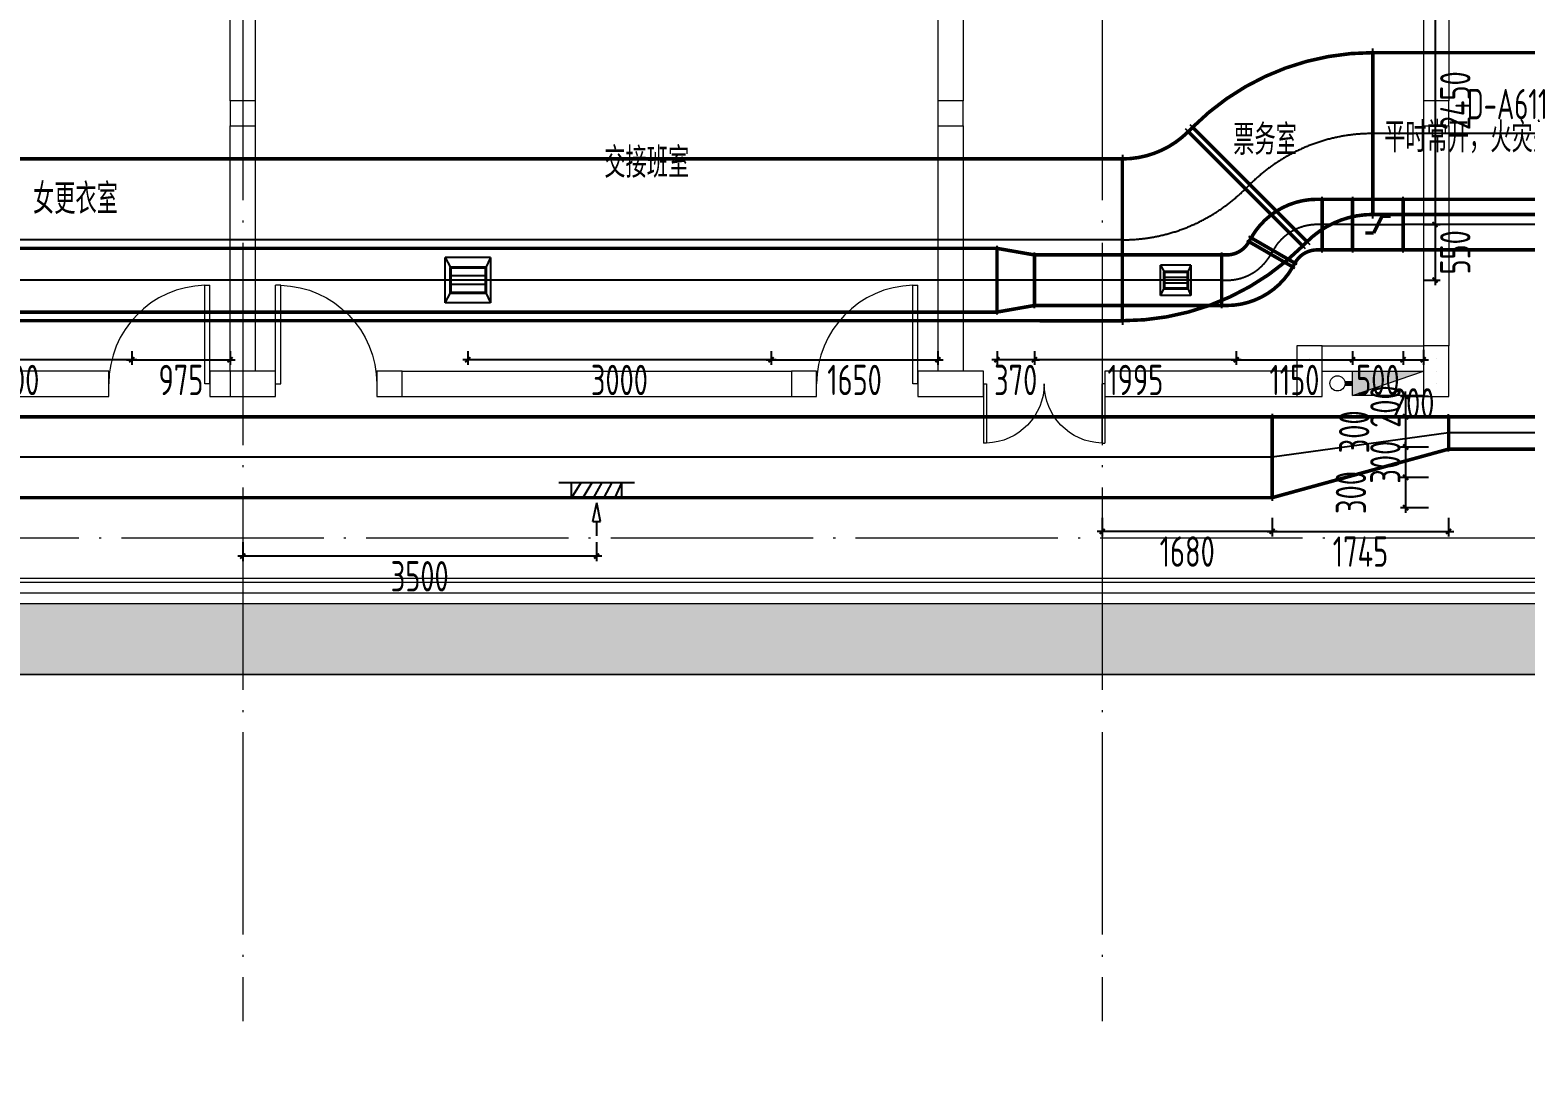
# Model space of a CAD drawing. Extents: x 4 to 13611208, y -605838 to 574722.
# Drawn here: x 13289792 to 13304578, y 179530 to 189884 of the extents above; entities that cross this region are included whole.
import ezdxf

# ---------------------------------------------------------------- set-up
doc = ezdxf.new("R2010")
doc.units = 0
doc.header["$LTSCALE"] = 1000
doc.header["$MEASUREMENT"] = 0
doc.linetypes.add('CENTER2', pattern=[28.575, 19.05, -3.175, 3.175, -3.175])
doc.linetypes.add('DOTE', pattern=[2.42, 2, -0.2, 0.02, -0.2])
for name, color, linetype in [('DUCT-D-S中心线', 5, 'CENTER2'), ('DUCT-D-S法兰', 2, 'Continuous'), ('DUCT-D-S管', 130, 'Continuous'), ('DUCT-D-S管端线', 2, 'Continuous'), ('DUCT-K-P中心线', 5, 'CENTER2'), ('DUCT-K-P法兰', 2, 'Continuous'), ('DUCT-K-P管', 191, 'Continuous'), ('DUCT-K-P管端线', 2, 'Continuous'), ('DUCT-K-P风口', 7, 'Continuous'), ('DUCT-K-S标注', 7, 'Continuous'), ('DUCT-X-P标注', 7, 'Continuous'), ('DUCT-X-P风口', 7, 'Continuous'), ('DUCT-X-S标注', 7, 'Continuous'), ('DUCT-X-YP中心线', 5, 'CENTER2'), ('DUCT-X-YP标注', 7, 'Continuous'), ('DUCT-X-YP法兰', 2, 'Continuous'), ('DUCT-X-YP管', 31, 'Continuous'), ('DUCT-X-YP管端线', 2, 'Continuous'), ('SXT-标注', 7, 'Continuous')]:
    doc.layers.add(name, color=color, linetype=linetype)
doc.layers.add('建筑底图', color=8, linetype='Continuous', lineweight=13)
doc.styles.add('67', font='gbenor.shx', dxfattribs={"width": 0.7, "bigfont": 'hztxt.shx'})
doc.styles.add('C', font='HZTXT_E', dxfattribs={"width": 0.7, "bigfont": 'HZTXT'})
doc.styles.add('du', font='gbenor.shx', dxfattribs={"width": 0.8, "bigfont": 'hztxt.shx'})
doc.dimstyles.new('67', dxfattribs={"dimscale": 100, "dimtxt": 3, "dimasz": 0.5, "dimexe": 0.5, "dimexo": 2, "dimgap": 0.5, "dimtad": 2, "dimdec": 0, "dimrnd": 5, "dimzin": 0, "dimdsep": 46, "dimtxsty": 'du', "dimblk": 'ARCHTICK', "dimcen": 0, "dimdle": 0.5, "dimclrd": 256, "dimclre": 256, "dimclrt": 256, "dimazin": 0, "dimtfac": 1, "dimtdec": 0, "dimtix": 1, "dimtmove": 2, "dimatfit": 3, "dimfxl": 100, "dimtolj": 1, "dimtzin": 0, "dimlwd": -1, "dimlwe": -1, "dimarcsym": 0})

# ---------------------------------------------------------------- blocks, each defined once
blk = doc.blocks.new('3#消火栓')
at = {"ltscale": 3.5}
blk.add_hatch(color=256, dxfattribs=at).paths.add_polyline_path([(-350, 240), (-350, 0), (350, 240)])
blk.add_line((-350, 0), (350, 240))
blk.add_lwpolyline([(-350, 240), (350, 240), (350, 0), (-350, 0)], close=True)
at = {"const_width": 50}
blk.add_lwpolyline([(-350, 120), (-425, 120)], dxfattribs=at)
blk.add_circle((-500, 120), 75)
blk = doc.blocks.new('$DorLib2D$00000001')
for p, q in [((0.45, 0.975), (0.5, 0.975)), ((0.45, 0), (0.45, 0.975)), ((0.5, 0), (0.5, 0.975)), ((0.5, 0), (0.45, 0))]:
    blk.add_line(p, q)
at = {"lineweight": 13}
blk.add_arc((0.475, 0), 0.975, 91.4693, 180, dxfattribs=at)
blk = doc.blocks.new('_FZH')
blk.add_lwpolyline([(-0.5, -0.5), (0.5, -0.5), (0.5, 0.5), (-0.5, 0.5)], close=True)
blk = doc.blocks.new('$DorLib2D$00000002')
for p, q in [((-0.5, 0), (-0.5, 0.4875)), ((-0.475, 0.4875), (-0.5, 0.4875)), ((-0.475, 0), (-0.475, 0.4875)), ((0.475, 0), (0.475, 0.4875)), ((0.475, 0.4875), (0.5, 0.4875)), ((0.5, 0), (0.5, 0.4875)), ((-0.5, 0), (-0.475, 0)), ((0.5, 0), (0.475, 0))]:
    blk.add_line(p, q)
at = {"lineweight": 13}
for centre, start, end in [((-0.4875, 0), 0, 88.53072), ((0.4875, 0), 91.46928, 180)]:
    blk.add_arc(centre, 0.4875, start, end, dxfattribs=at)
blk = doc.blocks.new('_ArchTick')
at = {"color": 0, "linetype": 'ByBlock', "const_width": 0.4}
blk.add_lwpolyline([(-0.5, -0.5), (0.5, 0.5)], dxfattribs=at)
blk = doc.blocks.new('*D423')
at = {"layer": 'DUCT-K-S标注', "transparency": 16777216}
for p, q in [((13303688, 190459), (13303688, 187910)), ((13303572, 190409), (13303738, 190409)), ((13303572, 187960), (13303738, 187960))]:
    blk.add_line(p, q, dxfattribs=at)
at = {"layer": 'DUCT-K-S标注', "transparency": 16777216, "xscale": 50, "yscale": 50, "zscale": 50}
for p, rotation in [((13303688, 190409), 90), ((13303688, 187960), 270)]:
    blk.add_blockref('_ArchTick', p, dxfattribs=dict(at, rotation=rotation))
at = {"layer": 'DUCT-K-S标注', "transparency": 16777216, "insert": (13303888, 189184), "char_height": 300, "attachment_point": 5, "rotation": 90, "style": 'du'}
blk.add_mtext('\\A1;2450', dxfattribs=at)
blk = doc.blocks.new('*D424')
at = {"layer": 'DUCT-K-S标注', "transparency": 16777216}
for p, q in [((13303572, 187960), (13303738, 187960)), ((13303688, 188010), (13303688, 187360)), ((13303572, 187410), (13303738, 187410))]:
    blk.add_line(p, q, dxfattribs=at)
at = {"layer": 'DUCT-K-S标注', "transparency": 16777216, "xscale": 50, "yscale": 50, "zscale": 50}
for p, rotation in [((13303688, 187960), 90), ((13303688, 187410), 270)]:
    blk.add_blockref('_ArchTick', p, dxfattribs=dict(at, rotation=rotation))
at = {"layer": 'DUCT-K-S标注', "transparency": 16777216, "insert": (13303888, 187685), "char_height": 300, "attachment_point": 5, "rotation": 90, "style": 'du'}
blk.add_mtext('\\A1;550', dxfattribs=at)
blk = doc.blocks.new('*D425')
at = {"layer": 'DUCT-K-S标注', "transparency": 16777216}
for p, q in [((13301672, 186623), (13302922, 186623)), ((13301722, 186707), (13301722, 186573)), ((13302872, 186707), (13302872, 186573))]:
    blk.add_line(p, q, dxfattribs=at)
at = {"layer": 'DUCT-K-S标注', "transparency": 16777216, "xscale": 50, "yscale": 50, "zscale": 50, "rotation": 180}
blk.add_blockref('_ArchTick', (13301722, 186623), dxfattribs=at)
at = {"layer": 'DUCT-K-S标注', "transparency": 16777216, "xscale": 50, "yscale": 50, "zscale": 50}
blk.add_blockref('_ArchTick', (13302872, 186623), dxfattribs=at)
at = {"layer": 'DUCT-K-S标注', "transparency": 16777216, "insert": (13302297, 186423), "char_height": 300, "attachment_point": 5, "style": 'du'}
blk.add_mtext('\\A1;1150', dxfattribs=at)
blk = doc.blocks.new('*D426')
at = {"layer": 'DUCT-K-S标注', "transparency": 16777216}
for p, q in [((13302822, 186623), (13303422, 186623)), ((13302872, 186707), (13302872, 186573)), ((13303372, 186707), (13303372, 186573))]:
    blk.add_line(p, q, dxfattribs=at)
at = {"layer": 'DUCT-K-S标注', "transparency": 16777216, "xscale": 50, "yscale": 50, "zscale": 50, "rotation": 180}
blk.add_blockref('_ArchTick', (13302872, 186623), dxfattribs=at)
at = {"layer": 'DUCT-K-S标注', "transparency": 16777216, "xscale": 50, "yscale": 50, "zscale": 50}
blk.add_blockref('_ArchTick', (13303372, 186623), dxfattribs=at)
at = {"layer": 'DUCT-K-S标注', "transparency": 16777216, "insert": (13303122, 186423), "char_height": 300, "attachment_point": 5, "style": 'du'}
blk.add_mtext('\\A1;500', dxfattribs=at)
blk = doc.blocks.new('*D427')
at = {"layer": 'DUCT-K-S标注', "transparency": 16777216}
for p, q in [((13303322, 186623), (13303622, 186623)), ((13303372, 186707), (13303372, 186573)), ((13303572, 186720), (13303572, 186573))]:
    blk.add_line(p, q, dxfattribs=at)
at = {"layer": 'DUCT-K-S标注', "transparency": 16777216, "xscale": 50, "yscale": 50, "zscale": 50, "rotation": 180}
blk.add_blockref('_ArchTick', (13303372, 186623), dxfattribs=at)
at = {"layer": 'DUCT-K-S标注', "transparency": 16777216, "xscale": 50, "yscale": 50, "zscale": 50}
blk.add_blockref('_ArchTick', (13303572, 186623), dxfattribs=at)
at = {"layer": 'DUCT-K-S标注', "transparency": 16777216, "insert": (13303472, 186192), "char_height": 300, "attachment_point": 5, "style": 'du'}
blk.add_mtext('\\A1;200', dxfattribs=at)
blk = doc.blocks.new('*D428')
at = {"layer": 'DUCT-K-S标注', "transparency": 16777216}
for p, q in [((13301772, 186623), (13299676, 186623)), ((13299726, 186707), (13299726, 186573)), ((13301722, 186707), (13301722, 186573))]:
    blk.add_line(p, q, dxfattribs=at)
at = {"layer": 'DUCT-K-S标注', "transparency": 16777216, "xscale": 50, "yscale": 50, "zscale": 50, "rotation": 180}
blk.add_blockref('_ArchTick', (13299726, 186623), dxfattribs=at)
at = {"layer": 'DUCT-K-S标注', "transparency": 16777216, "xscale": 50, "yscale": 50, "zscale": 50}
blk.add_blockref('_ArchTick', (13301722, 186623), dxfattribs=at)
at = {"layer": 'DUCT-K-S标注', "transparency": 16777216, "insert": (13300724, 186423), "char_height": 300, "attachment_point": 5, "style": 'du'}
blk.add_mtext('\\A1;1995', dxfattribs=at)
blk = doc.blocks.new('*D429')
at = {"layer": 'DUCT-K-S标注', "transparency": 16777216}
for p, q in [((13299356, 186623), (13299306, 186623)), ((13299356, 186707), (13299356, 186573)), ((13299726, 186623), (13299356, 186623)), ((13299726, 186707), (13299726, 186573)), ((13299726, 186623), (13299776, 186623))]:
    blk.add_line(p, q, dxfattribs=at)
at = {"layer": 'DUCT-K-S标注', "transparency": 16777216, "xscale": 50, "yscale": 50, "zscale": 50}
blk.add_blockref('_ArchTick', (13299356, 186623), dxfattribs=at)
at = {"layer": 'DUCT-K-S标注', "transparency": 16777216, "xscale": 50, "yscale": 50, "zscale": 50, "rotation": 180}
blk.add_blockref('_ArchTick', (13299726, 186623), dxfattribs=at)
at = {"layer": 'DUCT-K-S标注', "transparency": 16777216, "insert": (13299541, 186423), "char_height": 300, "attachment_point": 5, "style": 'du'}
blk.add_mtext('\\A1;370', dxfattribs=at)
blk = doc.blocks.new('*D430')
at = {"layer": 'DUCT-K-S标注', "transparency": 16777216}
for p, q in [((13297072, 186623), (13298822, 186623)), ((13297122, 186707), (13297122, 186573)), ((13298772, 186707), (13298772, 186573))]:
    blk.add_line(p, q, dxfattribs=at)
at = {"layer": 'DUCT-K-S标注', "transparency": 16777216, "xscale": 50, "yscale": 50, "zscale": 50, "rotation": 180}
blk.add_blockref('_ArchTick', (13297122, 186623), dxfattribs=at)
at = {"layer": 'DUCT-K-S标注', "transparency": 16777216, "xscale": 50, "yscale": 50, "zscale": 50}
blk.add_blockref('_ArchTick', (13298772, 186623), dxfattribs=at)
at = {"layer": 'DUCT-K-S标注', "transparency": 16777216, "insert": (13297947, 186423), "char_height": 300, "attachment_point": 5, "style": 'du'}
blk.add_mtext('\\A1;1650', dxfattribs=at)
blk = doc.blocks.new('*D431')
at = {"layer": 'DUCT-K-S标注', "transparency": 16777216}
for p, q in [((13290749, 186623), (13291822, 186623)), ((13290799, 186707), (13290799, 186573)), ((13291772, 186707), (13291772, 186573))]:
    blk.add_line(p, q, dxfattribs=at)
at = {"layer": 'DUCT-K-S标注', "transparency": 16777216, "xscale": 50, "yscale": 50, "zscale": 50, "rotation": 180}
blk.add_blockref('_ArchTick', (13290799, 186623), dxfattribs=at)
at = {"layer": 'DUCT-K-S标注', "transparency": 16777216, "xscale": 50, "yscale": 50, "zscale": 50}
blk.add_blockref('_ArchTick', (13291772, 186623), dxfattribs=at)
at = {"layer": 'DUCT-K-S标注', "transparency": 16777216, "insert": (13291286, 186423), "char_height": 300, "attachment_point": 5, "style": 'du'}
blk.add_mtext('\\A1;975', dxfattribs=at)
blk = doc.blocks.new('*D437')
at = {"layer": 'DUCT-K-S标注', "transparency": 16777216}
for p, q in [((13290849, 186623), (13288349, 186623)), ((13288399, 186707), (13288399, 186573)), ((13290799, 186707), (13290799, 186573))]:
    blk.add_line(p, q, dxfattribs=at)
at = {"layer": 'DUCT-K-S标注', "transparency": 16777216, "xscale": 50, "yscale": 50, "zscale": 50, "rotation": 180}
blk.add_blockref('_ArchTick', (13288399, 186623), dxfattribs=at)
at = {"layer": 'DUCT-K-S标注', "transparency": 16777216, "xscale": 50, "yscale": 50, "zscale": 50}
blk.add_blockref('_ArchTick', (13290799, 186623), dxfattribs=at)
at = {"layer": 'DUCT-K-S标注', "transparency": 16777216, "insert": (13289599, 186423), "char_height": 300, "attachment_point": 5, "style": 'du'}
blk.add_mtext('\\A1;2400', dxfattribs=at)
blk = doc.blocks.new('*D438')
at = {"layer": 'DUCT-K-S标注', "transparency": 16777216}
for p, q in [((13297172, 186623), (13294072, 186623)), ((13294122, 186707), (13294122, 186573)), ((13297122, 186707), (13297122, 186573))]:
    blk.add_line(p, q, dxfattribs=at)
at = {"layer": 'DUCT-K-S标注', "transparency": 16777216, "xscale": 50, "yscale": 50, "zscale": 50, "rotation": 180}
blk.add_blockref('_ArchTick', (13294122, 186623), dxfattribs=at)
at = {"layer": 'DUCT-K-S标注', "transparency": 16777216, "xscale": 50, "yscale": 50, "zscale": 50}
blk.add_blockref('_ArchTick', (13297122, 186623), dxfattribs=at)
at = {"layer": 'DUCT-K-S标注', "transparency": 16777216, "insert": (13295622, 186423), "char_height": 300, "attachment_point": 5, "style": 'du'}
blk.add_mtext('\\A1;3000', dxfattribs=at)
blk = doc.blocks.new('*D813')
at = {"layer": 'DUCT-X-YP标注', "transparency": 16777216}
for p, q in [((13295447, 184682), (13291847, 184682)), ((13291897, 184818), (13291897, 184632)), ((13295397, 184818), (13295397, 184632))]:
    blk.add_line(p, q, dxfattribs=at)
at = {"layer": 'DUCT-X-YP标注', "transparency": 16777216, "xscale": 50, "yscale": 50, "zscale": 50, "rotation": 180}
blk.add_blockref('_ArchTick', (13291897, 184682), dxfattribs=at)
at = {"layer": 'DUCT-X-YP标注', "transparency": 16777216, "xscale": 50, "yscale": 50, "zscale": 50}
blk.add_blockref('_ArchTick', (13295397, 184682), dxfattribs=at)
at = {"layer": 'DUCT-X-YP标注', "transparency": 16777216, "insert": (13293647, 184482), "char_height": 300, "attachment_point": 5, "style": 'du'}
blk.add_mtext('\\A1;3500', dxfattribs=at)
blk = doc.blocks.new('*D868')
at = {"layer": 'DUCT-X-YP标注', "transparency": 16777216}
for p, q in [((13300397, 185060), (13300397, 184876)), ((13302077, 185060), (13302077, 184876)), ((13302127, 184926), (13300347, 184926))]:
    blk.add_line(p, q, dxfattribs=at)
at = {"layer": 'DUCT-X-YP标注', "transparency": 16777216, "xscale": 50, "yscale": 50, "zscale": 50, "rotation": 180}
blk.add_blockref('_ArchTick', (13300397, 184926), dxfattribs=at)
at = {"layer": 'DUCT-X-YP标注', "transparency": 16777216, "xscale": 50, "yscale": 50, "zscale": 50}
blk.add_blockref('_ArchTick', (13302077, 184926), dxfattribs=at)
at = {"layer": 'DUCT-X-YP标注', "transparency": 16777216, "insert": (13301237, 184726), "char_height": 300, "attachment_point": 5, "style": 'du'}
blk.add_mtext('\\A1;1680', dxfattribs=at)
blk = doc.blocks.new('*D869')
at = {"layer": 'DUCT-X-YP标注', "transparency": 16777216}
for p, q in [((13302077, 185060), (13302077, 184876)), ((13303822, 185060), (13303822, 184876)), ((13302027, 184926), (13303872, 184926))]:
    blk.add_line(p, q, dxfattribs=at)
at = {"layer": 'DUCT-X-YP标注', "transparency": 16777216, "xscale": 50, "yscale": 50, "zscale": 50, "rotation": 180}
blk.add_blockref('_ArchTick', (13302077, 184926), dxfattribs=at)
at = {"layer": 'DUCT-X-YP标注', "transparency": 16777216, "xscale": 50, "yscale": 50, "zscale": 50}
blk.add_blockref('_ArchTick', (13303822, 184926), dxfattribs=at)
at = {"layer": 'DUCT-X-YP标注', "transparency": 16777216, "insert": (13302950, 184726), "char_height": 300, "attachment_point": 5, "style": 'du'}
blk.add_mtext('\\A1;1745', dxfattribs=at)
blk = doc.blocks.new('*D1907')
at = {"layer": 'SXT-标注', "transparency": 16777216}
for p, q in [((13303397, 186260), (13303397, 186310)), ((13303622, 186260), (13303347, 186260)), ((13303397, 186260), (13303397, 186060)), ((13303622, 186060), (13303347, 186060)), ((13303397, 186060), (13303397, 186010))]:
    blk.add_line(p, q, dxfattribs=at)
at = {"layer": 'SXT-标注', "transparency": 16777216, "xscale": 50, "yscale": 50, "zscale": 50}
for p, rotation in [((13303397, 186260), 270), ((13303397, 186060), 90)]:
    blk.add_blockref('_ArchTick', p, dxfattribs=dict(at, rotation=rotation))
at = {"layer": 'SXT-标注', "transparency": 16777216, "insert": (13303197, 186160), "char_height": 300, "attachment_point": 5, "rotation": 90, "style": 'du'}
blk.add_mtext('\\A1;200', dxfattribs=at)
blk = doc.blocks.new('*D1908')
at = {"layer": 'SXT-标注', "transparency": 16777216}
for p, q in [((13303622, 186060), (13303347, 186060)), ((13303397, 186110), (13303397, 185710)), ((13303622, 185760), (13303347, 185760))]:
    blk.add_line(p, q, dxfattribs=at)
at = {"layer": 'SXT-标注', "transparency": 16777216, "xscale": 50, "yscale": 50, "zscale": 50}
for p, rotation in [((13303397, 186060), 90), ((13303397, 185760), 270)]:
    blk.add_blockref('_ArchTick', p, dxfattribs=dict(at, rotation=rotation))
at = {"layer": 'SXT-标注', "transparency": 16777216, "insert": (13302888, 185910), "char_height": 300, "attachment_point": 5, "rotation": 90, "style": 'du'}
blk.add_mtext('\\A1;300', dxfattribs=at)
blk = doc.blocks.new('*D1909')
at = {"layer": 'SXT-标注', "transparency": 16777216}
for p, q in [((13303622, 185760), (13303347, 185760)), ((13303397, 185760), (13303397, 185810)), ((13303397, 185760), (13303397, 185460)), ((13303622, 185460), (13303347, 185460)), ((13303397, 185460), (13303397, 185410))]:
    blk.add_line(p, q, dxfattribs=at)
at = {"layer": 'SXT-标注', "transparency": 16777216, "xscale": 50, "yscale": 50, "zscale": 50}
for p, rotation in [((13303397, 185760), 270), ((13303397, 185460), 90)]:
    blk.add_blockref('_ArchTick', p, dxfattribs=dict(at, rotation=rotation))
at = {"layer": 'SXT-标注', "transparency": 16777216, "insert": (13303197, 185610), "char_height": 300, "attachment_point": 5, "rotation": 90, "style": 'du'}
blk.add_mtext('\\A1;300', dxfattribs=at)
blk = doc.blocks.new('*D1910')
at = {"layer": 'SXT-标注', "transparency": 16777216}
for p, q in [((13303622, 185460), (13303347, 185460)), ((13303397, 185510), (13303397, 185110)), ((13303622, 185160), (13303347, 185160))]:
    blk.add_line(p, q, dxfattribs=at)
at = {"layer": 'SXT-标注', "transparency": 16777216, "xscale": 50, "yscale": 50, "zscale": 50}
for p, rotation in [((13303397, 185460), 90), ((13303397, 185160), 270)]:
    blk.add_blockref('_ArchTick', p, dxfattribs=dict(at, rotation=rotation))
at = {"layer": 'SXT-标注', "transparency": 16777216, "insert": (13302856, 185310), "char_height": 300, "attachment_point": 5, "rotation": 90, "style": 'du'}
blk.add_mtext('\\A1;300', dxfattribs=at)
blk = doc.blocks.new('$风口$00000108')
for p, q in [((-250, 135), (-190, 75)), ((-250, -135), (-250, 135)), ((250, 135), (200, 75)), ((250, 135), (250, -135)), ((200, 25), (-190, 25)), ((-250, -135), (-190, -75)), ((200, -25), (-190, -25)), ((200, -75), (250, -135)), ((250, -135), (-250, -135))]:
    blk.add_line(p, q)
at = {"linetype": 'Continuous'}
blk.add_line((250, 135), (-250, 135), dxfattribs=at)
at = {"lineweight": 40}
for p, q in [((-190, 75), (200, 75)), ((-190, -75), (-190, 75)), ((200, 75), (200, -75)), ((-190, -75), (200, -75))]:
    blk.add_line(p, q, dxfattribs=at)
blk = doc.blocks.new('$风口$00000152')
for p, q in [((150, 300), (150, -300)), ((0, 200), (150, 200)), ((0, 200), (0, -200)), ((0, 197), (150, 123)), ((-235, 31), (-235, -31)), ((-235, 31), (-50, 0)), ((0, 106), (150, 37)), ((0, 24), (150, -43)), ((-378, 0), (-235, 0)), ((-235, -31), (-50, 0)), ((0, -59), (150, -123)), ((0, -145), (145, -200)), ((0, -200), (150, -200))]:
    blk.add_line(p, q)

msp = doc.modelspace()

# ---------------------------------------------------------------- hatches: boundary and pattern name
at = {"layer": '建筑底图'}
h = msp.add_hatch(dxfattribs=at)
h.set_pattern_fill('钢筋混凝土', color=8, scale=100, style=0)
h.set_pattern_definition([(45, (793255.26, 8e-09), (-176.7766953, 176.7766953), []), (50, (793255.26, 8e-09), (717.260183, -62.752135), [75, -825]), (355, (793255.26, 8e-09), (-138.751334, 752.192134), [60, -660]), (100.4514, (793315, -5.2), (578.50938, 689.439542), [63.74019, -701.14211]), (46.1842, (793255.26, 200), (1067.24105, -165.519014), [112.5, -1237.5]), (96.6356, (793344.2, 186.2), (934.662706, 974.11787), [95.61029, -1051.713]), (351.1842, (793255.3, 200), (934.66195, 974.1186), [90, -990]), (21, (793355.26, 150), (596.907052, -402.61889), [75, -825]), (326, (793355.26, 150), (243.31533, 725.150045), [60, -660]), (71.4514, (793405, 116.45), (840.22263, 322.530497), [63.74019, -701.14211]), (37.5, (793255.26, 8e-09), (12.1598553, 332.893854), [0, -652, 0, -670, 0, -662.5]), (7.5, (793255.26, 8e-09), (263.069537, 394.411712), [0, -382, 0, -637, 0, -252.5]), (327.5, (793032.26, 8e-09), (533.822436, -22.554872), [0, -250, 0, -780, 0, -1035]), (317.5, (792932.26, 8e-09), (583.18617, 100.104982), [0, -325, 0, -518, 0, -735])])
h.paths.add_polyline_path([(13311597.4, 183509.5), (13311597.4, 184859.5), (13310897.4, 184859.5), (13310897.4, 184209.5), (13274397.4, 184209.5), (13274397.4, 183509.5)])

# ---------------------------------------------------------------- linework, layer by layer
at = {"layer": 'DUCT-D-S中心线'}
for p, q in [((13303072.1, 188859.6), (13303072, 188859.6)), ((13305872.2, 188859.6), (13303072.3, 188859.6)), ((13301812.4, 188312.7), (13301812.5, 188312.8)), ((13301855.2, 188355.5), (13301812.7, 188312.9)), ((13301855.4, 188355.7), (13301855.3, 188355.6)), ((13300595.6, 187808.8), (13260422.6, 187809.9)), ((13300595.8, 187808.8), (13300595.9, 187808.8))]:
    msp.add_line(p, q, dxfattribs=at)
for centre, start, end in [((13303072, 187139.1), 90.00025, 135.00025), ((13300595.9, 189529.3), 270.00025, 315.00025)]:
    msp.add_arc(centre, 1720.5, start, end, dxfattribs=at)
at = {"layer": 'DUCT-D-S法兰'}
for p, q in [((13303072.2, 188019.6), (13303072.2, 189699.6)), ((13302406.6, 187718.9), (13301218.6, 188906.8)), ((13301261.3, 188949.5), (13302449.2, 187761.6)), ((13300595.7, 188648.8), (13300595.7, 186968.8))]:
    msp.add_line(p, q, dxfattribs=at)
at = {"layer": 'DUCT-D-S法兰', "color": 18, "true_color": 0x000000}
for p in [(13303072.1, 188859.6, 4300), (13303072.3, 188859.6, 4300), (13301812.5, 188312.8, 4300), (13301812.7, 188312.9, 4300), (13301855.2, 188355.5, 4300), (13301855.3, 188355.6, 4300), (13300595.6, 187808.8, 4300), (13300595.8, 187808.8, 4300)]:
    msp.add_point(p, dxfattribs=at)
at = {"layer": 'DUCT-D-S管', "const_width": 35}
for points in [[(13303072, 189659.6, 0.1989124), (13301289.7, 188921.4)], [(13300595.9, 188608.8, 0.1989124), (13301246.8, 188878.4)], [(13303072, 188059.6, 0.1989124), (13302421.1, 187790)], [(13300595.9, 187008.8, 0.1989124), (13302378.1, 187747)]]:
    msp.add_lwpolyline(points, format="xyb", dxfattribs=at)
for points in [[(13303072.1, 189659.6), (13303072, 189659.6)], [(13305872.2, 189659.6), (13303072.3, 189659.6)], [(13303072.3, 189659.6), (13303072.3, 188059.6)], [(13301246.8, 188878.5), (13301246.8, 188878.4)], [(13301289.5, 188921.1), (13301247, 188878.6)], [(13301247, 188878.6), (13302378.3, 187747.2)], [(13302420.9, 187789.8), (13301289.5, 188921.1)], [(13301289.7, 188921.4), (13301289.7, 188921.3)], [(13300595.6, 188608.8), (13260422.6, 188609.9)], [(13300595.6, 187008.8), (13300595.6, 188608.8)], [(13300595.9, 188608.8), (13300595.8, 188608.8)], [(13303072, 188059.6), (13303072.1, 188059.6)], [(13303072.3, 188059.6), (13305872.2, 188059.6)], [(13302378.3, 187747.2), (13302420.9, 187789.8)], [(13302421, 187789.9), (13302421.1, 187790)], [(13302378.1, 187747), (13302378.2, 187747.1)], [(13260422.5, 187009.9), (13300595.6, 187008.8)], [(13300595.8, 187008.8), (13300595.9, 187008.8)]]:
    msp.add_lwpolyline(points, dxfattribs=at)
at = {"layer": 'DUCT-D-S管', "color": 18, "true_color": 0x000000}
for p in [(13303072.1, 188859.6, 4300), (13301812.5, 188312.8, 4300), (13301855.3, 188355.6, 4300), (13300595.8, 187808.8, 4300)]:
    msp.add_point(p, dxfattribs=at)
at = {"layer": 'DUCT-D-S管端线'}
for p, q in [((13303072.1, 189659.6), (13303072.1, 188059.6)), ((13302378.2, 187747.1), (13301246.8, 188878.5)), ((13301289.7, 188921.3), (13302421, 187789.9)), ((13300595.8, 187008.8), (13300595.8, 188608.8))]:
    msp.add_line(p, q, dxfattribs=at)
at = {"layer": 'DUCT-K-P中心线'}
for p, q in [((13302572.2, 187959.5), (13302522.2, 187959.5)), ((13302872, 187959.5), (13302572.4, 187959.5)), ((13302872.2, 187959.5), (13303372.2, 187959.5)), ((13315672.5, 187959.5), (13303372.4, 187959.5)), ((13302060.3, 187659.5), (13302085.3, 187702.8)), ((13302064.1, 187666), (13302085.4, 187703)), ((13302089.2, 187709.5), (13302064.2, 187666.2)), ((13299355.7, 187409.5), (13280222.6, 187409.5)), ((13299725.9, 187409.5), (13299355.9, 187409.5)), ((13301577.1, 187409.5), (13299726.1, 187409.5)), ((13301577.3, 187409.5), (13301627.3, 187409.5))]:
    msp.add_line(p, q, dxfattribs=at)
for centre, start, end in [((13302522.2, 187459.5), 90, 150), ((13301627.3, 187909.5), 270, 330)]:
    msp.add_arc(centre, 500, start, end, dxfattribs=at)
at = {"layer": 'DUCT-K-P法兰'}
for p, q in [((13302572.3, 187684.5), (13302572.3, 188234.5)), ((13302872.1, 188234.5), (13302872.1, 187684.5)), ((13303372.3, 187684.5), (13303372.3, 188234.5)), ((13301825.9, 187803.6), (13302302.3, 187528.6)), ((13302323.5, 187565.4), (13301847.2, 187840.4)), ((13299355.8, 187749.5), (13299355.8, 187069.5)), ((13299726, 187134.5), (13299726, 187684.5)), ((13301577.2, 187684.5), (13301577.2, 187134.5))]:
    msp.add_line(p, q, dxfattribs=at)
at = {"layer": 'DUCT-K-P法兰', "color": 18, "true_color": 0x000000}
for p in [(13302572.2, 187959.5, 3360), (13302572.4, 187959.5, 3360), (13302872, 187959.5, 3360), (13302872.2, 187959.5, 3360), (13303372.2, 187959.5, 3460), (13303372.4, 187959.5, 3460), (13302064.1, 187666, 3360), (13302064.2, 187666.2, 3360), (13302085.3, 187702.8, 3360), (13302085.4, 187703, 3360), (13299355.7, 187409.5, 3450), (13299355.9, 187409.5, 3450), (13299725.9, 187409.5, 3360), (13299726.1, 187409.5, 3360), (13301577.1, 187409.5, 3360), (13301577.3, 187409.5, 3360)]:
    msp.add_point(p, dxfattribs=at)
at = {"layer": 'DUCT-K-P管', "const_width": 35}
for points in [[(13302522.2, 188209.5, 0.2679492), (13301872.6, 187834.5)], [(13301627.3, 187659.5, 0.2679492), (13301843.8, 187784.5)], [(13302522.2, 187709.5, 0.2679492), (13302305.7, 187584.5)], [(13301627.3, 187159.5, 0.2679492), (13302276.8, 187534.5)]]:
    msp.add_lwpolyline(points, format="xyb", dxfattribs=at)
for points in [[(13302572.2, 188209.5), (13302522.2, 188209.5)], [(13302872, 188209.5), (13302572.4, 188209.5)], [(13302572.4, 188209.5), (13302572.4, 187709.5)], [(13302872, 187709.5), (13302872, 188209.5)], [(13302872.2, 188209.5), (13303372.2, 188209.5)], [(13315672.5, 188209.5), (13303372.4, 188209.5)], [(13303372.4, 188209.5), (13303372.4, 187709.5)], [(13303080.5, 187876.2), (13303163.8, 188042.8)], [(13303163.8, 188042.8), (13303247.2, 188042.8)], [(13303247.2, 188042.8), (13303205.5, 188048.3)], [(13301868.8, 187827.8), (13301843.8, 187784.5)], [(13301868.9, 187828), (13301847.5, 187791)], [(13301847.5, 187791), (13302280.6, 187541)], [(13301872.6, 187834.5), (13301847.6, 187791.2)], [(13302301.9, 187578), (13301868.9, 187828)], [(13302997.2, 187876.2), (13303080.5, 187876.2)], [(13299355.7, 187724.5), (13280222.6, 187724.5)], [(13299355.7, 187094.5), (13299355.7, 187724.5)], [(13299725.9, 187659.5), (13299355.9, 187724.5)], [(13301577.1, 187659.5), (13299726.1, 187659.5)], [(13299726.1, 187659.5), (13299726.1, 187159.5)], [(13301577.1, 187159.5), (13301577.1, 187659.5)], [(13301627.3, 187659.5), (13301577.3, 187659.5)], [(13302522.2, 187709.5), (13302572.2, 187709.5)], [(13302572.4, 187709.5), (13302872, 187709.5)], [(13303372.2, 187709.5), (13302872.2, 187709.5)], [(13303372.4, 187709.5), (13315672.5, 187709.5)], [(13302276.8, 187534.5), (13302301.8, 187577.8)], [(13302280.6, 187541), (13302301.9, 187578)], [(13302280.7, 187541.2), (13302305.7, 187584.5)], [(13280222.6, 187094.5), (13299355.7, 187094.5)], [(13299725.9, 187159.5), (13299355.9, 187094.5)], [(13299726.1, 187159.5), (13301577.1, 187159.5)], [(13301577.3, 187159.5), (13301627.3, 187159.5)]]:
    msp.add_lwpolyline(points, dxfattribs=at)
at = {"layer": 'DUCT-K-P管', "color": 18, "true_color": 0x000000}
for p in [(13302572.2, 187959.5, 3360), (13302872.2, 187959.5, 3360), (13303372.2, 187959.5, 3460), (13302064.2, 187666.2, 3360), (13302085.3, 187702.8, 3360), (13299355.9, 187409.5, 3450), (13299725.9, 187409.5, 3360), (13301577.3, 187409.5, 3360)]:
    msp.add_point(p, dxfattribs=at)
at = {"layer": 'DUCT-K-P管端线'}
for p, q in [((13302572.2, 188209.5), (13302572.2, 187709.5)), ((13302872.2, 187709.5), (13302872.2, 188209.5)), ((13303372.2, 188209.5), (13303372.2, 187709.5)), ((13301847.6, 187791.2), (13302280.7, 187541.2)), ((13302301.8, 187577.8), (13301868.8, 187827.8)), ((13299355.9, 187724.5), (13299355.9, 187094.5)), ((13299725.9, 187159.5), (13299725.9, 187659.5)), ((13301577.3, 187159.5), (13301577.3, 187659.5))]:
    msp.add_line(p, q, dxfattribs=at)
at = {"layer": 'DUCT-X-YP中心线'}
for p, q in [((13303822.2, 185899.5), (13302077.2, 185659.5)), ((13304892.2, 185899.5), (13303822.4, 185899.5)), ((13302077, 185659.5), (13288132, 185659.5))]:
    msp.add_line(p, q, dxfattribs=at)
at = {"layer": 'DUCT-X-YP法兰'}
for p, q in [((13302077.1, 186089.5), (13302077.1, 185229.5)), ((13303822.3, 185714.5), (13303822.3, 186084.5))]:
    msp.add_line(p, q, dxfattribs=at)
at = {"layer": 'DUCT-X-YP法兰', "color": 18, "true_color": 0x000000}
for p in [(13303822.2, 185899.5, 4400), (13303822.4, 185899.5, 4400), (13302077, 185659.5, 4500), (13302077.2, 185659.5, 4500)]:
    msp.add_point(p, dxfattribs=at)
at = {"layer": 'DUCT-X-YP管', "const_width": 35}
for points in [[(13302077, 186059.5), (13288132, 186059.5)], [(13302077, 185259.5), (13302077, 186059.5)], [(13303822.2, 186059.5), (13302077.2, 186059.5)], [(13304892.2, 186059.5), (13303822.4, 186059.5)], [(13303822.4, 186059.5), (13303822.4, 185739.5)], [(13303822.2, 185739.5), (13302077.2, 185259.5)], [(13303822.4, 185739.5), (13304892.2, 185739.5)], [(13288132, 185259.5), (13302077, 185259.5)]]:
    msp.add_lwpolyline(points, dxfattribs=at)
at = {"layer": 'DUCT-X-YP管', "color": 18, "true_color": 0x000000}
for p in [(13303822.2, 185899.5, 4400), (13302077.2, 185659.5, 4500)]:
    msp.add_point(p, dxfattribs=at)
at = {"layer": 'DUCT-X-YP管端线'}
for p, q in [((13302077.2, 186059.5), (13302077.2, 185259.5)), ((13303822.2, 185739.5), (13303822.2, 186059.5))]:
    msp.add_line(p, q, dxfattribs=at)
at = {"layer": '建筑底图', "color": 8, "linetype": 'DOTE'}
for p, q in [((13291897.4, 209559.5), (13291897.4, 180083)), ((13300397.4, 209559.5), (13300397.4, 180083)), ((13474197.4, 184859.5), (13119297.4, 184859.5))]:
    msp.add_line(p, q, dxfattribs=at)
at = {"layer": '建筑底图', "color": 8}
for p, q in [((13291772.4, 189184.5), (13291772.4, 191259.5)), ((13292022.4, 189184.5), (13292022.4, 191259.5)), ((13298772.4, 191259.5), (13298772.4, 189184.5)), ((13299022.4, 191259.5), (13299022.4, 189184.5)), ((13303572.4, 191259.5), (13303572.4, 189184.5)), ((13303822.4, 191259.5), (13303822.4, 189184.5)), ((13305622.4, 184459.5), (13274397.4, 184459.5)), ((13310897.4, 184209.5), (13206897.4, 184209.5)), ((13311597.4, 183509.5), (13207597.4, 183509.5))]:
    msp.add_line(p, q, dxfattribs=at)
at = {"layer": '建筑底图'}
for p, q in [((13291772.4, 186509.5), (13291772.4, 188934.5)), ((13292022.4, 186509.5), (13292022.4, 188934.5)), ((13298772.4, 188934.5), (13298772.4, 186509.5)), ((13299022.4, 188934.5), (13299022.4, 186509.5)), ((13303572.4, 188934.5), (13303572.4, 186759.5)), ((13303822.4, 188934.5), (13303822.4, 186759.5)), ((13302572.4, 186759.5), (13303572.4, 186759.5)), ((13302447.4, 186634.5), (13302447.4, 186634.5)), ((13303697.4, 186634.5), (13303697.4, 186634.5)), ((13290572.4, 186509.5), (13287496.9, 186509.5)), ((13290572.4, 186259.5), (13290572.4, 186509.5)), ((13291772.4, 186509.5), (13291572.4, 186509.5)), ((13291572.4, 186509.5), (13291572.4, 186259.5)), ((13293472.4, 186509.5), (13297322.4, 186509.5)), ((13302322.4, 186509.5), (13300422.4, 186509.5)), ((13300422.4, 186509.5), (13300422.4, 186259.5)), ((13302447.4, 186509.5), (13302447.4, 186509.5)), ((13302572.4, 186509.5), (13303572.4, 186509.5)), ((13303697.4, 186509.5), (13303697.4, 186509.5)), ((13302447.4, 186384.5), (13302447.4, 186384.5)), ((13303697.4, 186384.5), (13303697.4, 186384.5)), ((13287496.9, 186259.5), (13290572.4, 186259.5)), ((13291572.4, 186259.5), (13291772.4, 186259.5)), ((13293472.4, 186259.5), (13297322.4, 186259.5)), ((13300422.4, 186259.5), (13302322.4, 186259.5)), ((13305372.4, 184419.5), (13283947.4, 184419.5)), ((13284047.4, 184319.5), (13305472.4, 184319.5))]:
    msp.add_line(p, q, dxfattribs=at)
at = {"layer": '建筑底图', "color": 8}
msp.add_lwpolyline([(13168947.4, 181959.5), (13207597.4, 181959.5), (13207597.4, 183509.5), (13311597.4, 183509.5), (13311597.4, 184159.5), (13438197.4, 184159.5), (13438197.4, 183959.5), (13443697.4, 183959.5), (13443697.4, 171509.5), (13434297, 171509.5), (13434297, 165209.5), (13477297.4, 165209.5)], dxfattribs=at)

# ---------------------------------------------------------------- block references
at = {"layer": 'DUCT-K-P风口'}
for p, xscale, yscale in [((13294122.4, 187409.5, 3500), 0.9, 1.666666666666667), ((13301122.4, 187409.5, 3500), 0.6, 1.111111111111111)]:
    msp.add_blockref('$风口$00000108', p, dxfattribs=dict(at, xscale=xscale, yscale=yscale))
at = {"layer": 'DUCT-X-P风口', "yscale": 1.25, "rotation": 89.99999999999999}
msp.add_blockref('$风口$00000152', (13295397.4, 185259.5, 3500), dxfattribs=at)
at = {"layer": '建筑底图'}
for p, xscale, yscale, zscale in [((13291897.4, 189059.5), 250, 250, 250), ((13298897.4, 189059.5), 250, 250, 250), ((13303697.4, 189059.5), 250, 250, 250), ((13302447.4, 186509.5), 250.0000001303852, 499.9999991576769, 499.9999991576769), ((13303697.4, 186509.5), 250.0000000633299, 499.9999988786876, 499.9999988786876), ((13291997.4, 186384.5), 450.0000030882657, 250.0000000724685, 250.0000000724685), ((13293347.4, 186384.5), 250, 250, 250), ((13297447.4, 186384.5), 250, 250, 250)]:
    msp.add_blockref('_FZH', p, dxfattribs=dict(at, xscale=xscale, yscale=yscale, zscale=zscale))
for name, p, xscale, yscale, zscale, rotation in [('$DorLib2D$00000001', (13291072.4, 186384.5), 1000, 1000, 1000, 1.721618078622425e-06), ('$DorLib2D$00000001', (13292722.4, 186384.5), -1000, 1000, -1000, 5.971194426510993e-07), ('$DorLib2D$00000001', (13298072.4, 186384.5), 1000, 1000, 1000, 5.971171490882141e-07), ('_FZH', (13298897.4, 186384.5), 650, 250.0000008450006, 250.0000008450006, 359.9999998481832), ('$DorLib2D$00000002', (13299822.4, 186384.5), 1200, -1200, 1200, 359.9999999872131)]:
    msp.add_blockref(name, p, dxfattribs=dict(at, xscale=xscale, yscale=yscale, zscale=zscale, rotation=rotation))
at = {"layer": '建筑底图', "ltscale": 100}
msp.add_blockref('3#消火栓', (13303222.6, 186269.5), dxfattribs=at)

# ---------------------------------------------------------------- texts
at = {"layer": 'DUCT-X-P标注', "style": 'du', "width": 0.7}
msp.add_text('平时常开，火灾关闭', height=300, dxfattribs=at).set_placement((13303184.2, 188673.8))
at = {"layer": 'DUCT-X-S标注', "style": '67', "width": 0.75}
msp.add_text('D-A611', height=300, dxfattribs=at).set_placement((13304003.3, 189001.2, -950))
at = {"layer": '建筑底图', "style": 'C', "width": 0.7}
for s, p in [('票务室', (13301692, 188648.7)), ('交接班室', (13295472.6, 188422.4)), ('女更衣室', (13289822.8, 188064.7))]:
    msp.add_text(s, height=300, dxfattribs=at).set_placement(p)

# ---------------------------------------------------------------- dimensions: what is measured, and where the dimension line sits
at = {"layer": 'DUCT-K-S标注'}
for base, p1, p2, picture, middle in [((13303688.1, 187959.5), (13303372.4, 190409.1, 3460), (13303372.4, 187959.5, 3460), '*D423', (13303888.1, 189184.3)), ((13303688.1, 187409.5), (13303372.4, 187959.5, 3460), (13303372.4, 187409.5, 3160), '*D424', (13303888.1, 187684.5))]:
    dim = msp.add_linear_dim(base=base, p1=p1, p2=p2, angle=90, dimstyle='67', dxfattribs=at)
    dim.commit()
    dim.dimension.update_dxf_attribs({"geometry": picture, "text_midpoint": middle})
for base, p1, p2, picture, middle in [((13288398.9, 186623.2), (13290798.9, 186907.1, 3735), (13288398.9, 186907.1, 3500), '*D437', (13289598.9, 186423.2)), ((13291772.3662, 186623.17296), (13290798.86623, 186907.12295, 3735), (13291772.3662, 186907.12295), '*D431', (13291285.61622, 186423.17296)), ((13294122.4, 186623.2), (13297122.4, 186907.1, 3735), (13294122.4, 186907.1, 3735), '*D438', (13295622.4, 186423.2)), ((13298772.4, 186623.2), (13297122.4, 186907.1, 3735), (13298772.4, 186907.1, 3735), '*D430', (13297947.4, 186423.2)), ((13299355.7, 186623.2), (13299726.1, 186907.1, 3735), (13299355.7, 186907.1, 3450), '*D429', (13299540.9, 186423.2)), ((13299726.1, 186623.2), (13301722.4, 186907.1, 3225), (13299726.1, 186907.1, 3735), '*D428', (13300724.2, 186423.2)), ((13302872, 186623.2), (13301722.4, 186907.1, 3225), (13302872, 186907.1, 3960), '*D425', (13302297.2, 186423.2)), ((13303372.4, 186623.2), (13302872, 186907.1, 3960), (13303372.4, 186907.1, 3735), '*D426', (13303122.2, 186423.2))]:
    dim = msp.add_linear_dim(base=base, p1=p1, p2=p2, dimstyle='67', dxfattribs=at)
    dim.commit()
    dim.dimension.update_dxf_attribs({"geometry": picture, "text_midpoint": middle})
dim = msp.add_linear_dim(base=(13303572.4, 186623.2), p1=(13303372.4, 186907.1, 3735), p2=(13303572.4, 186919.6), dimstyle='67', dxfattribs=at)
dim.commit()
dim.dimension.update_dxf_attribs({"geometry": '*D427', "text_midpoint": (13303472.4, 186191.7), "dimtype": 128})
at = {"layer": 'DUCT-X-YP标注'}
for base, p1, p2, picture, middle in [((13300397.4, 184926), (13302077.1, 185259.5, 4500), (13300397.4, 185259.5), '*D868', (13301237.2, 184726)), ((13303822.3, 184926), (13302077.1, 185259.5, 4500), (13303822.3, 185259.5, 4500), '*D869', (13302949.7, 184726)), ((13291897.4, 184681.5), (13295397.4, 185018.1, 3500), (13291897.4, 185018.1), '*D813', (13293647.4, 184481.5))]:
    dim = msp.add_linear_dim(base=base, p1=p1, p2=p2, dimstyle='67', dxfattribs=at)
    dim.commit()
    dim.dimension.update_dxf_attribs({"geometry": picture, "text_midpoint": middle})
at = {"layer": 'SXT-标注'}
for base, p1, p2, picture, middle in [((13303397, 186059.5), (13303822.4, 186259.5), (13303822.4, 186059.5, 2800), '*D1907', (13303197, 186159.5)), ((13303397, 185459.5), (13303822.4, 185759.5), (13303822.4, 185459.5), '*D1909', (13303197, 185609.5))]:
    dim = msp.add_linear_dim(base=base, p1=p1, p2=p2, angle=90, dimstyle='67', dxfattribs=at)
    dim.commit()
    dim.dimension.update_dxf_attribs({"geometry": picture, "text_midpoint": middle})
for base, p1, p2, picture, middle in [((13303397, 185759.5), (13303822.4, 186059.5, 2800), (13303822.4, 185759.5), '*D1908', (13302887.5, 185909.5)), ((13303397, 185159.5), (13303822.4, 185459.5), (13303822.4, 185159.5), '*D1910', (13302856, 185309.5))]:
    dim = msp.add_linear_dim(base=base, p1=p1, p2=p2, angle=90, dimstyle='67', dxfattribs=at)
    dim.commit()
    dim.dimension.update_dxf_attribs({"geometry": picture, "text_midpoint": middle, "dimtype": 128})

doc.saveas('drawing.dxf')
